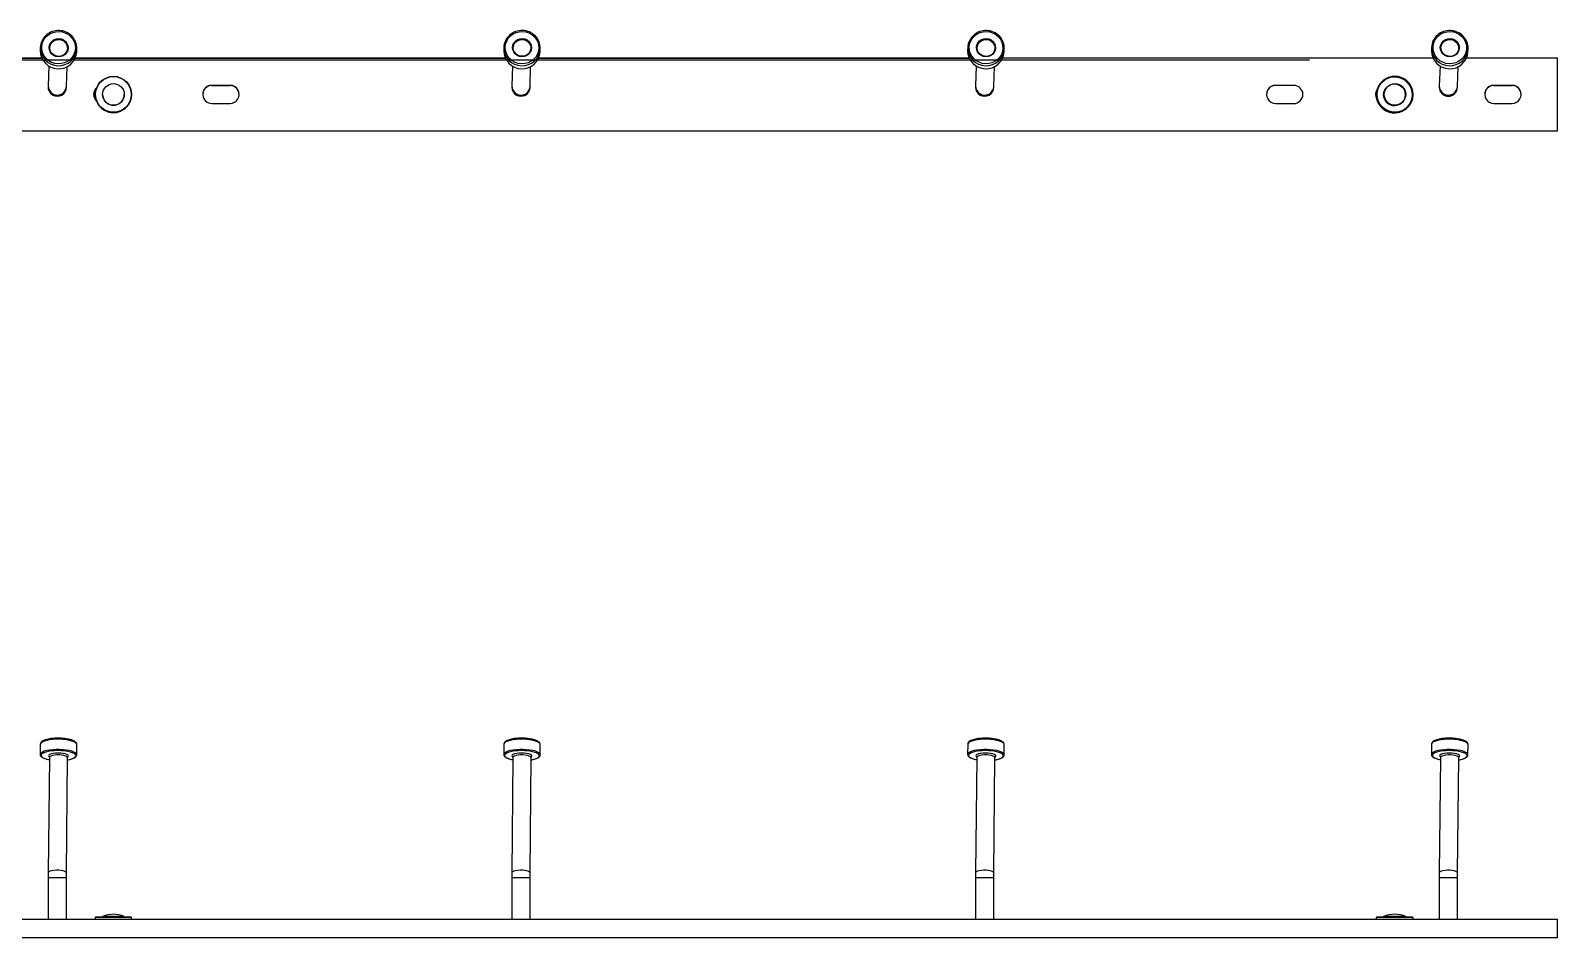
# Model space of a CAD drawing. Header units: millimetres. Extents: x 1364877 to 2662909, y 234189 to 1399913.
# Drawn here: x 2136116 to 2160202, y 752216 to 766522 of the extents above; entities that cross this region are included whole.
import ezdxf

# ---------------------------------------------------------------- set-up
doc = ezdxf.new("R2010")
doc.units = ezdxf.units.MM
doc.header["$LTSCALE"] = 5
doc.header["$MEASUREMENT"] = 0
doc.layers.add('A-CONC-LIN2', color=7, linetype='CONTINUOUS', lineweight=25)

msp = doc.modelspace()

# ---------------------------------------------------------------- linework, layer by layer
at = {"layer": 'A-CONC-LIN2'}
for p, q in [((2136270, 766254.8), (2136268.3, 766206.7)), ((2136844.7, 766187), (2136846.4, 766235.1)), ((2143580.6, 766253.1), (2143579.3, 766205.1)), ((2144155.8, 766188.9), (2144157.1, 766237)), ((2150899.6, 766255.1), (2150897.9, 766207)), ((2151474.3, 766186.7), (2151476, 766234.8)), ((2158215.4, 766255.6), (2158213.6, 766207.6)), ((2158789.9, 766186.1), (2158791.7, 766234.1)), ((2130643, 766086.3), (2136292.6, 766086.3)), ((2136292.1, 766087.4), (2130643.6, 766087.4)), ((2136405, 765962.1), (2136394.3, 765648)), ((2136680.9, 765638.2), (2136691.7, 765952.3)), ((2136821.1, 766086.3), (2143603.6, 766086.3)), ((2143603, 766087.4), (2136821.7, 766087.4)), ((2143717.4, 765961.3), (2143708.7, 765647.1)), ((2143995.4, 765639.1), (2144004.2, 765953.3)), ((2144132, 766086.3), (2150922.2, 766086.3)), ((2150921.7, 766087.4), (2144132.5, 766087.4)), ((2151034.3, 765962.3), (2151023.3, 765648.1)), ((2151309.9, 765638), (2151321, 765952.2)), ((2158237.3, 766087.4), (2151451.3, 766087.4)), ((2158349.5, 765962.5), (2158337.8, 765648.4)), ((2158624.5, 765637.8), (2158636.2, 765951.9)), ((2160201.8, 766087.4), (2158766.9, 766087.4)), ((2160201.8, 764940.1), (2160201.8, 766087.4)), ((2136393.8, 765631.2), (2136393.8, 765628.5)), ((2137136.5, 765513.9), (2137136.5, 765513.8)), ((2137252.8, 765514), (2137252.8, 765513.9)), ((2137593.9, 765513.9), (2137593.9, 765514)), ((2137710.2, 765513.8), (2137710.2, 765513.9)), ((2139262.2, 765657.2), (2138975.4, 765657.2)), ((2138975.4, 765656), (2138975.4, 765657.2)), ((2138975.4, 765656), (2139262.2, 765656)), ((2138975.4, 765656), (2138975.4, 765654.8)), ((2138975.4, 765654.8), (2139262.2, 765654.8)), ((2139262.2, 765656), (2139262.2, 765657.2)), ((2139262.2, 765656), (2139262.2, 765654.8)), ((2143708.3, 765631.2), (2143708.3, 765628.5)), ((2151022.8, 765631.2), (2151022.8, 765628.5)), ((2156042.5, 765657.2), (2155755.7, 765657.2)), ((2155755.7, 765656), (2155755.7, 765657.2)), ((2156042.5, 765656), (2155755.7, 765656)), ((2156042.5, 765656), (2156042.5, 765657.2)), ((2157342.6, 765509.8), (2157342.6, 765509.6)), ((2157458.8, 765509.8), (2157458.8, 765509.8)), ((2157809.5, 765513.9), (2157809.5, 765514)), ((2157925.7, 765513.8), (2157925.7, 765513.9)), ((2158337.3, 765631.2), (2158337.3, 765628.5)), ((2159484.6, 765657.2), (2159197.8, 765657.2)), ((2159197.8, 765656), (2159197.8, 765657.2)), ((2159197.8, 765656), (2159484.6, 765656)), ((2159197.8, 765656), (2159197.8, 765654.8)), ((2159197.8, 765654.8), (2159484.7, 765654.8)), ((2159484.6, 765656), (2159484.6, 765657.2)), ((2159484.6, 765656), (2159484.7, 765654.8)), ((2138975.4, 765370.3), (2139262.2, 765370.3)), ((2155755.7, 765370.3), (2156042.5, 765370.3)), ((2159197.8, 765370.3), (2159484.6, 765370.3)), ((2074148.8, 764940.1), (2160201.8, 764940.1)), ((2074148.8, 764938.9), (2160201.8, 764938.9)), ((2160201.8, 764938.9), (2160201.8, 764940.1)), ((2136269.8, 755263.2), (2136268.2, 755101.5)), ((2136268.2, 755101.5), (2136268.3, 755099.1)), ((2136844.9, 755095.7), (2136846.5, 755257.3)), ((2143580.5, 755262.6), (2143579.2, 755101)), ((2143579.2, 755101), (2143579.3, 755098.7)), ((2144155.9, 755096.2), (2144157.2, 755257.8)), ((2150899.5, 755263.2), (2150897.8, 755101.6)), ((2150897.8, 755101.6), (2150897.9, 755099.2)), ((2151474.5, 755095.6), (2151476.2, 755257.2)), ((2158215.2, 755263.4), (2158213.4, 755101.8)), ((2158213.4, 755101.8), (2158213.5, 755099.4)), ((2158790.1, 755095.4), (2158791.9, 755257)), ((2136412.7, 755055.5), (2136394.2, 753237.2)), ((2136681, 753234.3), (2136699.5, 755052.6)), ((2143723.7, 755055.3), (2143708.6, 753237)), ((2143995.4, 753234.6), (2144010.6, 755052.9)), ((2151042.2, 755055.6), (2151023.2, 753237.3)), ((2151310, 753234.3), (2151329.1, 755052.6)), ((2158357.9, 755055.7), (2158337.7, 753237.3)), ((2158624.5, 753234.2), (2158644.7, 755052.5)), ((2136393.8, 753155.2), (2136393.8, 752502.4)), ((2136680.6, 752502.4), (2136680.6, 753155.2)), ((2143708.3, 753155.2), (2143708.3, 752502.4)), ((2143995.1, 752502.4), (2143995.1, 753155.2)), ((2151022.8, 753155.2), (2151022.8, 752502.4)), ((2151309.6, 752502.4), (2151309.6, 753155.2)), ((2158337.3, 753155.2), (2158337.3, 752502.4)), ((2158624.1, 752502.4), (2158624.1, 753155.2)), ((2074148.8, 752502.4), (2160201.8, 752502.4)), ((2137136.5, 752531.6), (2137136.5, 752502.4)), ((2137252.8, 752547.4), (2137252.8, 752538.3)), ((2137593.9, 752538.3), (2137593.9, 752547.4)), ((2137710.2, 752502.4), (2137710.2, 752531.6)), ((2157342.6, 752531.6), (2157342.6, 752502.4)), ((2157458.8, 752547.4), (2157458.8, 752538.3)), ((2157809.5, 752538.3), (2157809.5, 752547.4)), ((2157925.7, 752502.4), (2157925.7, 752531.6)), ((2160201.8, 752215.6), (2160201.8, 752502.4)), ((2074148.8, 752215.6), (2160201.8, 752215.6))]:
    msp.add_line(p, q, dxfattribs=at)
for points in [[(2136567.2, 766505.7), (2136618.8, 766499), (2136668.1, 766482.8), (2136713.1, 766457.8), (2136752.2, 766424.7), (2136783.9, 766385.1), (2136806.9, 766340.3), (2136820.3, 766292), (2136823.7, 766242.3), (2136816.8, 766192.8), (2136800.1, 766145.7), (2136774.1, 766102.6), (2136739.7, 766065.2), (2136698.4, 766035), (2136651.8, 766013.1), (2136601.5, 766000.3), (2136549.6, 765997.2), (2136498, 766003.9), (2136448.7, 766020.1), (2136403.7, 766045.2), (2136364.6, 766078.2), (2136332.9, 766117.9), (2136310, 766162.7), (2136296.5, 766210.9), (2136293.1, 766260.7), (2136300, 766310.1), (2136316.7, 766357.3), (2136342.8, 766400.4), (2136377.1, 766437.8), (2136418.4, 766468), (2136465.1, 766489.9), (2136515.3, 766502.6), (2136567.2, 766505.7)], [(2143876.3, 766505.9), (2143927.9, 766499.5), (2143977.3, 766483.7), (2144022.5, 766458.9), (2144061.8, 766426.1), (2144093.7, 766386.6), (2144116.9, 766342), (2144130.7, 766293.8), (2144134.4, 766244.1), (2144127.9, 766194.6), (2144111.4, 766147.3), (2144085.6, 766104.1), (2144051.5, 766066.5), (2144010.4, 766036), (2143963.9, 766013.8), (2143913.7, 766000.7), (2143861.8, 765997.3), (2143810.2, 766003.7), (2143760.8, 766019.5), (2143715.6, 766044.3), (2143676.3, 766077.1), (2143644.4, 766116.6), (2143621.2, 766161.2), (2143607.4, 766209.4), (2143603.7, 766259.1), (2143610.2, 766308.6), (2143626.7, 766355.9), (2143652.5, 766399.1), (2143686.6, 766436.7), (2143727.7, 766467.2), (2143774.2, 766489.4), (2143824.4, 766502.5), (2143876.3, 766505.9)], [(2151197.1, 766505.7), (2151248.7, 766499), (2151297.9, 766482.7), (2151343, 766457.6), (2151382, 766424.5), (2151413.6, 766384.8), (2151436.6, 766340), (2151450, 766291.8), (2151453.3, 766242), (2151446.4, 766192.6), (2151429.6, 766145.4), (2151403.5, 766102.3), (2151369.2, 766065), (2151327.8, 766034.8), (2151281.1, 766012.9), (2151230.9, 766000.2), (2151178.9, 765997.2), (2151127.4, 766003.9), (2151078.1, 766020.2), (2151033.1, 766045.3), (2150994.1, 766078.4), (2150962.4, 766118.1), (2150939.5, 766162.9), (2150926.1, 766211.1), (2150922.8, 766260.9), (2150929.7, 766310.3), (2150946.5, 766357.5), (2150972.5, 766400.6), (2151006.9, 766437.9), (2151048.2, 766468.1), (2151094.9, 766490), (2151145.2, 766502.7), (2151197.1, 766505.7)], [(2158513.4, 766505.6), (2158565, 766498.8), (2158614.2, 766482.4), (2158659.1, 766457.2), (2158698.1, 766424.1), (2158729.7, 766384.3), (2158752.5, 766339.4), (2158765.8, 766291.2), (2158769, 766241.4), (2158762, 766192), (2158745.2, 766144.9), (2158719, 766101.8), (2158684.5, 766064.6), (2158643.2, 766034.5), (2158596.4, 766012.7), (2158546.1, 766000.1), (2158494.2, 765997.2), (2158442.6, 766004), (2158393.4, 766020.4), (2158348.5, 766045.6), (2158309.4, 766078.7), (2158277.9, 766118.5), (2158255.1, 766163.4), (2158241.8, 766211.6), (2158238.6, 766261.4), (2158245.5, 766310.8), (2158262.4, 766357.9), (2158288.6, 766401), (2158323, 766438.2), (2158364.4, 766468.3), (2158411.2, 766490.1), (2158461.5, 766502.7), (2158513.4, 766505.6)], [(2136563.4, 766395), (2136602, 766388.8), (2136637.6, 766373.2), (2136667.8, 766349.3), (2136690.6, 766318.7), (2136704.3, 766283.6), (2136708.1, 766246.3), (2136701.7, 766209.3), (2136685.6, 766175.2), (2136660.8, 766146.3), (2136629, 766124.6), (2136592.3, 766111.5), (2136553.4, 766108), (2136514.8, 766114.2), (2136479.2, 766129.8), (2136449, 766153.7), (2136426.2, 766184.2), (2136412.5, 766219.3), (2136408.7, 766256.7), (2136415.1, 766293.6), (2136431.2, 766327.7), (2136456.1, 766356.6), (2136487.9, 766378.4), (2136524.5, 766391.4), (2136563.4, 766395)], [(2136562.9, 766380.8), (2136600.3, 766374.5), (2136634.5, 766358.9), (2136663.1, 766334.9), (2136684, 766304.5), (2136695.5, 766269.8), (2136696.8, 766233.5), (2136687.8, 766198.2), (2136669.3, 766166.5), (2136642.5, 766140.9), (2136609.5, 766123.1), (2136572.6, 766114.6), (2136534.7, 766115.9), (2136498.6, 766127), (2136466.8, 766147), (2136441.9, 766174.4), (2136425.6, 766207.3), (2136419.1, 766243.1), (2136423, 766279.3), (2136436.8, 766313.1), (2136459.7, 766342), (2136489.9, 766363.9), (2136525.2, 766377.1), (2136562.9, 766380.8)], [(2143873.1, 766395.1), (2143911.7, 766389.1), (2143947.5, 766373.8), (2143977.8, 766350.1), (2144000.8, 766319.7), (2144014.8, 766284.6), (2144018.8, 766247.3), (2144012.6, 766210.3), (2143996.7, 766176.1), (2143972.1, 766147.1), (2143940.4, 766125.2), (2143903.9, 766111.8), (2143865, 766108.1), (2143826.3, 766114), (2143790.6, 766129.4), (2143760.3, 766153.1), (2143737.3, 766183.5), (2143723.3, 766218.5), (2143719.3, 766255.8), (2143725.4, 766292.8), (2143741.4, 766327), (2143766, 766356.1), (2143797.7, 766378), (2143834.2, 766391.3), (2143873.1, 766395.1)], [(2143872.7, 766380.9), (2143910.1, 766374.9), (2143944.5, 766359.5), (2143973.2, 766335.7), (2143994.3, 766305.4), (2144006, 766270.8), (2144007.5, 766234.5), (2143998.8, 766199.1), (2143980.5, 766167.4), (2143953.8, 766141.5), (2143920.9, 766123.6), (2143884.1, 766114.8), (2143846.2, 766115.9), (2143810, 766126.7), (2143778.2, 766146.5), (2143753, 766173.8), (2143736.5, 766206.6), (2143729.8, 766242.4), (2143733.4, 766278.5), (2143747.1, 766312.4), (2143769.8, 766341.5), (2143799.9, 766363.6), (2143835, 766377), (2143872.7, 766380.9)], [(2151193.2, 766395), (2151231.7, 766388.7), (2151267.3, 766373.1), (2151297.5, 766349.1), (2151320.3, 766318.6), (2151334, 766283.4), (2151337.8, 766246.1), (2151331.3, 766209.1), (2151315.1, 766175.1), (2151290.3, 766146.2), (2151258.5, 766124.5), (2151221.8, 766111.4), (2151182.9, 766107.9), (2151144.3, 766114.2), (2151108.7, 766129.8), (2151078.5, 766153.8), (2151055.8, 766184.3), (2151042.1, 766219.5), (2151038.3, 766256.8), (2151044.7, 766293.8), (2151060.9, 766327.8), (2151085.8, 766356.7), (2151117.6, 766378.4), (2151154.2, 766391.5), (2151193.2, 766395)], [(2151192.7, 766380.8), (2151230, 766374.5), (2151264.3, 766358.8), (2151292.8, 766334.8), (2151313.6, 766304.3), (2151325.1, 766269.6), (2151326.4, 766233.3), (2151317.4, 766198), (2151298.8, 766166.4), (2151272, 766140.8), (2151239, 766123.1), (2151202.1, 766114.6), (2151164.2, 766115.9), (2151128.1, 766127), (2151096.4, 766147.1), (2151071.5, 766174.5), (2151055.2, 766207.4), (2151048.7, 766243.2), (2151052.6, 766279.4), (2151066.5, 766313.2), (2151089.5, 766342), (2151119.7, 766363.9), (2151154.9, 766377.1), (2151192.7, 766380.8)], [(2158509.2, 766394.9), (2158547.8, 766388.6), (2158583.4, 766372.8), (2158613.5, 766348.9), (2158636.2, 766318.3), (2158649.8, 766283.1), (2158653.5, 766245.7), (2158647, 766208.8), (2158630.7, 766174.8), (2158605.8, 766145.9), (2158574, 766124.3), (2158537.3, 766111.3), (2158498.4, 766107.9), (2158459.8, 766114.3), (2158424.2, 766130), (2158394.1, 766153.9), (2158371.4, 766184.6), (2158357.8, 766219.7), (2158354.1, 766257.1), (2158360.6, 766294), (2158376.9, 766328), (2158401.8, 766356.9), (2158433.6, 766378.5), (2158470.3, 766391.5), (2158509.2, 766394.9)], [(2158508.7, 766380.7), (2158546, 766374.3), (2158580.2, 766358.5), (2158608.8, 766334.5), (2158629.5, 766304), (2158640.9, 766269.3), (2158642.1, 766233), (2158633.1, 766197.7), (2158614.4, 766166.1), (2158587.5, 766140.6), (2158554.5, 766122.9), (2158517.6, 766114.5), (2158479.7, 766115.9), (2158443.6, 766127.1), (2158411.9, 766147.2), (2158387.1, 766174.7), (2158370.8, 766207.6), (2158364.5, 766243.5), (2158368.4, 766279.6), (2158382.4, 766313.4), (2158405.4, 766342.2), (2158435.7, 766364), (2158471, 766377.2), (2158508.7, 766380.7)], [(2137252.8, 765513.9), (2137254.2, 765492), (2137265, 765450.6)], [(2157458.8, 765509.8), (2157460.3, 765487.8), (2157471, 765446.4)], [(2136846.5, 755257.3), (2136842.1, 755272), (2136827.4, 755287.1), (2136803, 755301.4), (2136769.7, 755314.1), (2136728.8, 755324.9), (2136681.7, 755333.3), (2136630.2, 755339.1), (2136576, 755342.1), (2136521.2, 755342.1), (2136467.8, 755339.1), (2136417.6, 755333.3), (2136372.5, 755324.8), (2136334.1, 755314), (2136303.8, 755301.3), (2136282.7, 755287.1), (2136271.6, 755271.9), (2136269.8, 755263.2)], [(2144157.2, 755257.8), (2144153.1, 755272), (2144138.7, 755287.1), (2144114.6, 755301.4), (2144081.6, 755314.1), (2144040.9, 755324.9), (2143994, 755333.3), (2143942.5, 755339.1), (2143888.4, 755342.1), (2143833.6, 755342.1), (2143780.1, 755339.1), (2143729.8, 755333.3), (2143684.5, 755324.8), (2143645.9, 755314), (2143615.3, 755301.3), (2143593.9, 755287.1), (2143582.4, 755271.9), (2143580.5, 755262.6)], [(2151476.2, 755257.2), (2151471.6, 755272), (2151456.9, 755287.1), (2151432.4, 755301.4), (2151399.1, 755314.1), (2151358.2, 755324.9), (2151311.1, 755333.3), (2151259.5, 755339.1), (2151205.4, 755342.1), (2151150.6, 755342.1), (2151097.1, 755339.1), (2151047, 755333.3), (2151001.9, 755324.8), (2150963.5, 755314), (2150933.3, 755301.3), (2150912.2, 755287.1), (2150901.2, 755271.9), (2150899.5, 755263.2)], [(2158791.9, 755257), (2158787.3, 755272), (2158772.4, 755287.2), (2158747.9, 755301.4), (2158714.5, 755314.1), (2158673.5, 755324.9), (2158626.3, 755333.3), (2158574.7, 755339.1), (2158520.5, 755342.1), (2158465.8, 755342.1), (2158412.3, 755339.1), (2158362.2, 755333.3), (2158317.2, 755324.8), (2158278.9, 755314), (2158248.8, 755301.3), (2158227.8, 755287.1), (2158216.8, 755271.9), (2158215.2, 755263.4)], [(2136844.9, 755095), (2136840.4, 755110.3), (2136825.7, 755125.5), (2136801.3, 755139.7), (2136768.1, 755152.5), (2136727.1, 755163.2), (2136680.1, 755171.7), (2136628.5, 755177.5), (2136574.4, 755180.4), (2136519.6, 755180.4), (2136466.1, 755177.5), (2136415.9, 755171.7), (2136370.8, 755163.2), (2136332.5, 755152.4), (2136302.2, 755139.7), (2136281.1, 755125.4), (2136269.9, 755110.3), (2136268.2, 755101.5)], [(2136289, 755105.4), (2136285.3, 755100.1), (2136281.8, 755084.8), (2136288.9, 755069.5), (2136306.2, 755054.9), (2136333.2, 755041.3), (2136368.7, 755029.5), (2136411.4, 755019.7), (2136412.3, 755019.6)], [(2136824.6, 755099.4), (2136823.9, 755100.2), (2136806.6, 755114.9), (2136779.6, 755128.4), (2136744.1, 755140.3), (2136701.3, 755150), (2136653, 755157.3), (2136601, 755161.7), (2136547.3, 755163.2), (2136493.9, 755161.7), (2136442.9, 755157.2), (2136396.2, 755150), (2136355.8, 755140.2), (2136323, 755128.4), (2136299.2, 755114.8), (2136289, 755105.4)], [(2136701.4, 755059.6), (2136710.7, 755067.5), (2136714.8, 755079.2), (2136708, 755090.9), (2136690.9, 755101.8), (2136664.6, 755111.2), (2136631, 755118.4), (2136592.3, 755122.9), (2136551.1, 755124.4), (2136510.2, 755122.9), (2136472.6, 755118.3), (2136440.6, 755111.1), (2136416.5, 755101.8), (2136401.9, 755090.9), (2136397.9, 755079.2), (2136404.7, 755067.5), (2136408.9, 755064)], [(2136699.5, 755052.6), (2136698.8, 755056.9), (2136689.5, 755067.8), (2136670.4, 755077.7), (2136642.8, 755085.8), (2136608.8, 755091.6), (2136570.9, 755094.6), (2136531.8, 755094.6), (2136494.6, 755091.6), (2136461.9, 755085.8), (2136436.2, 755077.6), (2136419.4, 755067.7), (2136412.8, 755056.8), (2136412.7, 755055.5)], [(2136699.1, 755016.6), (2136716.6, 755019.8), (2136757, 755029.5), (2136789.8, 755041.4), (2136813.6, 755054.9), (2136827.5, 755069.6), (2136831, 755084.9), (2136824.6, 755099.4)], [(2144155.9, 755095.4), (2144151.7, 755110.3), (2144137.3, 755125.5), (2144113.2, 755139.7), (2144080.2, 755152.5), (2144039.5, 755163.2), (2143992.6, 755171.7), (2143941.2, 755177.5), (2143887.1, 755180.4), (2143832.3, 755180.4), (2143778.8, 755177.5), (2143728.5, 755171.7), (2143683.2, 755163.2), (2143644.5, 755152.4), (2143614, 755139.7), (2143592.6, 755125.5), (2143581.1, 755110.3), (2143579.2, 755101)], [(2143600.2, 755105.1), (2143596.6, 755100.1), (2143592.8, 755084.8), (2143599.5, 755069.6), (2143616.5, 755054.9), (2143643.2, 755041.3), (2143678.5, 755029.5), (2143721, 755019.7), (2143723.4, 755019.3)], [(2144134.2, 755101.6), (2144118.3, 755114.9), (2144091.6, 755128.4), (2144056.3, 755140.3), (2144013.8, 755150), (2143965.6, 755157.3), (2143913.6, 755161.7), (2143859.9, 755163.2), (2143806.5, 755161.7), (2143755.4, 755157.2), (2143708.6, 755150), (2143667.9, 755140.2), (2143634.9, 755128.4), (2143610.8, 755114.8), (2143600.2, 755105.1)], [(2144009, 755057.8), (2144021.5, 755067.5), (2144025.8, 755079.2), (2144019.3, 755090.9), (2144002.4, 755101.8), (2143976.4, 755111.2), (2143942.9, 755118.4), (2143904.2, 755122.9), (2143863, 755124.4), (2143822.2, 755122.9), (2143784.4, 755118.3), (2143752.2, 755111.1), (2143728, 755101.8), (2143713.2, 755090.9), (2143708.9, 755079.2), (2143715.4, 755067.5), (2143720, 755063.6)], [(2144010.6, 755052.9), (2144009.9, 755056.9), (2144000.9, 755067.8), (2143982, 755077.7), (2143954.6, 755085.8), (2143920.7, 755091.6), (2143882.8, 755094.6), (2143843.8, 755094.6), (2143806.5, 755091.6), (2143773.6, 755085.8), (2143747.8, 755077.6), (2143730.8, 755067.7), (2143723.9, 755056.8), (2143723.7, 755055.3)], [(2144010.3, 755016.9), (2144026.2, 755019.8), (2144066.9, 755029.5), (2144099.9, 755041.4), (2144124, 755054.9), (2144138.2, 755069.6), (2144142, 755084.9), (2144135.3, 755100.2), (2144134.2, 755101.6)], [(2151474.5, 755094.9), (2151470, 755110.3), (2151455.2, 755125.5), (2151430.8, 755139.7), (2151397.4, 755152.5), (2151356.5, 755163.2), (2151309.4, 755171.7), (2151257.8, 755177.5), (2151203.7, 755180.4), (2151148.9, 755180.4), (2151095.4, 755177.5), (2151045.3, 755171.7), (2151000.2, 755163.2), (2150961.9, 755152.4), (2150931.6, 755139.7), (2150910.6, 755125.4), (2150899.5, 755110.3), (2150897.8, 755101.6)], [(2150918.6, 755105.4), (2150914.8, 755100.1), (2150911.4, 755084.8), (2150918.5, 755069.5), (2150935.9, 755054.9), (2150962.9, 755041.3), (2150998.5, 755029.4), (2151041.3, 755019.7), (2151041.9, 755019.6)], [(2151454.3, 755099.1), (2151453.4, 755100.2), (2151436, 755114.9), (2151409, 755128.4), (2151373.5, 755140.3), (2151330.7, 755150), (2151282.3, 755157.3), (2151230.3, 755161.7), (2151176.6, 755163.2), (2151123.2, 755161.7), (2151072.2, 755157.2), (2151025.6, 755150), (2150985.2, 755140.2), (2150952.4, 755128.4), (2150928.7, 755114.8), (2150918.6, 755105.4)], [(2151331, 755059.6), (2151340.4, 755067.5), (2151344.3, 755079.2), (2151337.5, 755090.9), (2151320.4, 755101.8), (2151294.1, 755111.2), (2151260.4, 755118.4), (2151221.7, 755122.9), (2151180.5, 755124.4), (2151139.7, 755122.9), (2151102, 755118.3), (2151070, 755111.1), (2151046, 755101.8), (2151031.5, 755090.9), (2151027.5, 755079.2), (2151034.3, 755067.5), (2151038.5, 755064)], [(2151329.1, 755052.6), (2151328.3, 755056.9), (2151319.1, 755067.8), (2151299.9, 755077.7), (2151272.3, 755085.8), (2151238.2, 755091.6), (2151200.3, 755094.6), (2151161.3, 755094.6), (2151124, 755091.6), (2151091.4, 755085.8), (2151065.7, 755077.6), (2151048.9, 755067.7), (2151042.3, 755056.8), (2151042.2, 755055.6)], [(2151328.7, 755016.6), (2151346.3, 755019.8), (2151386.8, 755029.5), (2151419.5, 755041.4), (2151443.2, 755054.9), (2151457.1, 755069.6), (2151460.5, 755084.9), (2151454.3, 755099.1)], [(2158790.1, 755094.8), (2158785.5, 755110.3), (2158770.7, 755125.5), (2158746.1, 755139.7), (2158712.7, 755152.5), (2158671.7, 755163.2), (2158624.5, 755171.7), (2158572.9, 755177.5), (2158518.8, 755180.4), (2158464, 755180.4), (2158410.6, 755177.5), (2158360.4, 755171.7), (2158315.4, 755163.2), (2158277.1, 755152.4), (2158247, 755139.7), (2158226, 755125.4), (2158215.1, 755110.3), (2158213.4, 755101.8)], [(2158234.1, 755105.5), (2158230.4, 755100.1), (2158227.1, 755084.8), (2158234.3, 755069.5), (2158251.8, 755054.9), (2158278.9, 755041.3), (2158314.5, 755029.4), (2158357.4, 755019.7), (2158357.5, 755019.7)], [(2158770.4, 755098.4), (2158768.9, 755100.2), (2158751.5, 755114.9), (2158724.4, 755128.4), (2158688.7, 755140.3), (2158645.9, 755150), (2158597.5, 755157.3), (2158545.4, 755161.7), (2158491.7, 755163.2), (2158438.3, 755161.7), (2158387.3, 755157.2), (2158340.8, 755150), (2158300.4, 755140.2), (2158267.8, 755128.4), (2158244.1, 755114.8), (2158234.1, 755105.5)], [(2158646.7, 755059.6), (2158656.1, 755067.5), (2158660, 755079.2), (2158653.1, 755090.9), (2158635.9, 755101.8), (2158609.5, 755111.2), (2158575.8, 755118.4), (2158537, 755122.9), (2158495.8, 755124.4), (2158455, 755122.9), (2158417.4, 755118.3), (2158385.5, 755111.1), (2158361.5, 755101.8), (2158347, 755090.9), (2158343.1, 755079.2), (2158350, 755067.5), (2158354.1, 755064.1)], [(2158644.7, 755052.5), (2158643.9, 755056.9), (2158634.6, 755067.8), (2158615.4, 755077.7), (2158587.7, 755085.8), (2158553.6, 755091.6), (2158515.6, 755094.6), (2158476.6, 755094.6), (2158439.4, 755091.6), (2158406.8, 755085.8), (2158381.2, 755077.6), (2158364.5, 755067.7), (2158357.9, 755056.8), (2158357.9, 755055.7)], [(2158644.3, 755016.5), (2158662.4, 755019.8), (2158702.8, 755029.5), (2158735.4, 755041.4), (2158759.1, 755054.9), (2158772.8, 755069.6), (2158776.2, 755084.9), (2158770.4, 755098.4)], [(2136681, 753234.3), (2136680.9, 753235.8), (2136674.3, 753246.8), (2136657.6, 753257), (2136631.9, 753265.7), (2136599.3, 753272.1), (2136562.1, 753275.8), (2136523, 753276.5), (2136485.1, 753274.3), (2136451, 753269.2), (2136423.4, 753261.5), (2136404.2, 753252), (2136394.9, 753241.3), (2136394.2, 753237.2)], [(2143995.4, 753234.6), (2143995.4, 753235.8), (2143989, 753246.8), (2143972.5, 753257), (2143947, 753265.6), (2143914.5, 753272.1), (2143877.4, 753275.8), (2143838.3, 753276.6), (2143800.3, 753274.3), (2143766.2, 753269.2), (2143738.3, 753261.5), (2143719, 753252), (2143709.5, 753241.3), (2143708.6, 753236.9)], [(2151310, 753234.3), (2151309.9, 753235.8), (2151303.3, 753246.8), (2151286.5, 753257), (2151260.8, 753265.7), (2151228.2, 753272.1), (2151191, 753275.8), (2151151.9, 753276.5), (2151114, 753274.3), (2151079.9, 753269.2), (2151052.3, 753261.5), (2151033.2, 753252), (2151023.9, 753241.3), (2151023.2, 753237.2)], [(2158624.5, 753234.2), (2158624.5, 753235.8), (2158617.7, 753246.8), (2158600.9, 753257), (2158575.2, 753265.7), (2158542.5, 753272.1), (2158505.2, 753275.8), (2158466.2, 753276.5), (2158428.2, 753274.3), (2158394.2, 753269.2), (2158366.7, 753261.5), (2158347.6, 753252), (2158338.4, 753241.3), (2158337.7, 753237.3)], [(2137252.8, 752547.4), (2137254.2, 752547.5), (2137265, 752547.6)], [(2157458.8, 752547.4), (2157460.3, 752547.5), (2157471, 752547.7)]]:
    msp.add_lwpolyline(points, dxfattribs=at)
at = {"layer": 'A-CONC-LIN2', "elevation": 0}
msp.add_lwpolyline([(2110132.2, 766058.2), (2156292.2, 766058.2)], dxfattribs=at)
at = {"layer": 'A-CONC-LIN2'}
for centre, radius in [((2137423.4, 765513.9), 286.8), ((2137423.4, 765513.9), 281.1), ((2157629.4, 765509.8), 281.1), ((2157638.9, 765513.9), 281.1), ((2137423.4, 765514), 170.6), ((2157629.4, 765509.8), 170.6), ((2157638.9, 765514), 170.6)]:
    msp.add_circle(centre, radius, dxfattribs=at)
for centre, radius, start, end in [((2136551.8, 766239.3), 282.3, 86.7651, 176.85906), ((2136564.7, 766239.4), 281.7, 359.11021, 89.36947), ((2143862.6, 766239.4), 282.3, 87.12576, 177.21676), ((2143875.4, 766239.6), 281.7, 359.46899, 89.72972), ((2151181.5, 766239.3), 282.3, 86.70676, 176.79936), ((2151194.3, 766239.4), 281.7, 359.05308, 89.31126), ((2158497.2, 766239.3), 282.3, 86.58917, 176.68479), ((2158510, 766239.4), 281.7, 358.93812, 89.19189), ((2136556.9, 766206.3), 288.5, 179.90606, 356.1741), ((2136558.5, 766254.3), 288.5, 179.9062, 356.17393), ((2143867.8, 766206.4), 288.5, 180.26351, 356.53046), ((2143869.1, 766254.4), 288.5, 180.26353, 356.53045), ((2151186.4, 766206.3), 288.5, 179.84744, 356.11711), ((2151188.1, 766254.3), 288.5, 179.84894, 356.11565), ((2158502.1, 766206.2), 288.5, 179.73234, 356.00102), ((2158503.9, 766254.3), 288.5, 179.73292, 355.99978), ((2157629.4, 765509.8), 286.8, 90.60074, 230.98614), ((2157638.9, 765513.9), 286.8, 244.9971, 131.2436), ((2136537.2, 765631.2), 143.4, 179.44201, 358.01183), ((2136537.2, 765628.5), 143.4, 180.00033, 0.00038), ((2136537.8, 765647.9), 143.5, 179.95015, 356.10287), ((2137254.3, 765513.8), 143.4, 133.12742, 226.91626), ((2137254.3, 765512.6), 143.4, 133.52254, 179.99878), ((2137254.3, 765511.4), 143.4, 133.91252, 180.00013), ((2137423.4, 765513.8), 286.8, 180.00101, 230.986), ((2137423.4, 765513.8), 286.8, 230.98647, 359.99949), ((2137423.4, 765513.9), 170.6, 201.79364, 359.99959), ((2138975.4, 765513.8), 143.4, 89.99954, 269.99966), ((2138975.3, 765512.6), 143.4, 89.99786, 180.00111), ((2138975.4, 765511.4), 143.4, 90.00004, 179.99909), ((2139262.2, 765513.8), 143.4, 270.00002, 90.00073), ((2139262.2, 765512.6), 143.4, 0.00395, 89.99724), ((2139262.2, 765511.4), 143.4, 359.99893, 90.00201), ((2143851.7, 765631.2), 143.4, 179.89315, 358.37374), ((2143851.7, 765628.5), 143.4, 179.99947, 359.99988), ((2143852.2, 765647.9), 143.5, 180.30719, 356.46478), ((2151166.2, 765631.2), 143.4, 179.40956, 357.95276), ((2151166.2, 765628.5), 143.4, 179.9991, 0.00025), ((2151166.8, 765647.9), 143.5, 179.89306, 356.0438), ((2155755.7, 765513.8), 143.4, 89.99908, 270.00011), ((2155755.7, 765512.6), 143.4, 90.00126, 179.99634), ((2156042.5, 765513.8), 143.4, 269.99999, 89.9992), ((2156042.5, 765512.6), 143.4, 0.00085, 90.00033), ((2157476.8, 765513.8), 143.4, 149.65768, 207.28565), ((2157476.7, 765512.6), 143.4, 150.13419, 180.00744), ((2157476.6, 765511.5), 143.2, 150.58643, 180.01674), ((2157629.4, 765509.6), 286.8, 179.99842, 230.98951), ((2157638.9, 765513.9), 170.6, 291.93232, 0.00062), ((2157638.9, 765513.8), 286.9, 292.63856, 359.99815), ((2158480.7, 765631.2), 143.4, 179.34049, 357.83588), ((2158480.7, 765628.5), 143.4, 180.00182, 359.99889), ((2158481.3, 765647.9), 143.5, 179.77686, 355.92625), ((2159197.8, 765513.8), 143.4, 90.00013, 270.00179), ((2159197.8, 765512.6), 143.4, 90.0014, 179.99757), ((2159197.8, 765511.4), 143.4, 90.00125, 179.99788), ((2159484.7, 765513.8), 143.4, 269.99783, 90.00157), ((2159484.7, 765512.6), 143.4, 359.99782, 90.002), ((2159484.6, 765511.4), 143.4, 0.00675, 89.99283), ((2157629.4, 765509.8), 286.8, 230.98614, 317.565), ((2157629.4, 765509.6), 286.8, 230.98531, 295.36157), ((2157629.4, 765509.8), 170.6, 201.79057, 295.40585), ((2136537.1, 740629.5), 12526.5, 89.34376, 90.65579), ((2143851.6, 740572.3), 12583.6, 89.34675, 90.65282), ((2151166.1, 740648.8), 12507.2, 89.34269, 90.65676), ((2158480.6, 740637), 12518.9, 89.34332, 90.65616), ((2137221.2, 748881.7), 3650.8, 89.6611, 91.32908), ((2137232, 748135.1), 4403.1, 89.81234, 91.16757), ((2137416.2, 721693.8), 30839.2, 89.45376, 90.32217), ((2137416.4, 722105.8), 30432.9, 89.45773, 90.32013), ((2137423.4, 752130.6), 450.3, 67.74098, 112.25902), ((2137415, 734048.8), 18499.5, 89.44589, 90.4648), ((2157427.2, 748885.5), 3647.1, 89.66024, 91.32994), ((2157438, 748135.3), 4402.9, 89.81214, 91.16746), ((2157622.5, 720375.5), 32157.5, 89.45977, 90.4145), ((2157623.2, 720915.9), 31622.8, 89.46223, 90.41368), ((2157631.6, 690188.2), 62344.6, 89.891824, 90.167922), ((2157634.6, 685495.5), 67043, 89.894925, 90.155609), ((2157629.4, 752130.6), 450.3, 89.29533, 112.25902), ((2157631, 724978.2), 27570, 89.85118, 90.33243), ((2157638.9, 752130.6), 450.3, 67.74098, 90.49815), ((2157722.5, 747031.2), 5516.9, 89.0967, 90.2066)]:
    msp.add_arc(centre, radius, start, end, dxfattribs=at)
for points, knots in [([(2136394.3, 765648), (2136394.2, 765645.7), (2136394, 765641), (2136393.9, 765637.7), (2136393.9, 765636.3), (2136393.8, 765635.7), (2136393.8, 765635.2), (2136393.8, 765634.4), (2136393.8, 765633.1), (2136393.8, 765631.9), (2136393.8, 765631.2)], [0, 0, 0, 0, 0.3188176, 0.6473762, 0.8117219, 0.8940962, 0.935797, 0.9583209, 0.9739743, 1, 1, 1, 1]), ([(2136680.5, 765627.1), (2136680.5, 765627), (2136680.5, 765627), (2136680.6, 765629.5), (2136680.8, 765634.9), (2136680.9, 765638.2)], [0, 0, 0, 0, 0.0611921, 0.415409, 1, 1, 1, 1]), ([(2143708.7, 765647.1), (2143708.6, 765644.8), (2143708.5, 765640.1), (2143708.4, 765636.8), (2143708.3, 765635.5), (2143708.3, 765634.9), (2143708.3, 765634.5), (2143708.3, 765633.8), (2143708.3, 765632.9), (2143708.3, 765631.9), (2143708.3, 765631.3), (2143708.3, 765631.2)], [0, 0, 0, 0, 0.32085335, 0.65140711, 0.81685626, 0.89962406, 0.94141932, 0.96350497, 0.97710621, 0.99510202, 1, 1, 1, 1]), ([(2143995.1, 765627.9), (2143995.1, 765627.9), (2143995.1, 765627.9), (2143995.1, 765630.6), (2143995.3, 765636), (2143995.4, 765639.1)], [0, 0, 0, 0, 0.0864224, 0.4721926, 1, 1, 1, 1]), ([(2151023.3, 765648.1), (2151023.2, 765645.8), (2151023, 765641.1), (2151022.9, 765637.8), (2151022.9, 765636.5), (2151022.8, 765635.9), (2151022.8, 765635.3), (2151022.8, 765634.5), (2151022.8, 765633.1), (2151022.8, 765631.9), (2151022.8, 765631.2)], [0, 0, 0, 0, 0.31848524, 0.64662869, 0.81088998, 0.89318572, 0.93487993, 0.9574904, 0.97350504, 1, 1, 1, 1]), ([(2151309.5, 765626.9), (2151309.5, 765626.9), (2151309.5, 765626.8), (2151309.6, 765629.4), (2151309.8, 765634.7), (2151309.9, 765638)], [0, 0, 0, 0, 0.0588719, 0.4101263, 1, 1, 1, 1]), ([(2158337.8, 765648.4), (2158337.7, 765646.1), (2158337.6, 765641.4), (2158337.4, 765638.1), (2158337.4, 765636.7), (2158337.4, 765636.1), (2158337.3, 765635.5), (2158337.3, 765634.6), (2158337.3, 765633.2), (2158337.3, 765632), (2158337.3, 765631.2)], [0, 0, 0, 0, 0.3177921, 0.6453125, 0.8091497, 0.8912905, 0.9330251, 0.9558286, 0.9725975, 1, 1, 1, 1]), ([(2158624, 765626.7), (2158624, 765626.6), (2158624, 765626.5), (2158624.1, 765629), (2158624.3, 765634.4), (2158624.5, 765637.8)], [0, 0, 0, 0, 0.0548901, 0.4016862, 1, 1, 1, 1]), ([(2136508.8, 755357.6), (2136499.6, 755357.3), (2136473.8, 755356.3), (2136433.8, 755351.8), (2136390.4, 755344.5), (2136352, 755334.6), (2136319.4, 755322.4), (2136294.9, 755308.2), (2136278.9, 755292), (2136270.2, 755276.2), (2136270.7, 755266.3), (2136270.9, 755263)], [0, 0, 0, 0, 0.0723988, 0.202867, 0.3338926, 0.4660004, 0.6001302, 0.7381209, 0.8531573, 0.9513541, 1, 1, 1, 1]), ([(2136745.7, 755335.4), (2136737.9, 755337.6), (2136717.6, 755343.3), (2136678.6, 755350.1), (2136631, 755355.8), (2136581.1, 755358.7), (2136539.7, 755359.3), (2136516.1, 755358), (2136508.8, 755357.6)], [0, 0, 0, 0, 0.1226327, 0.3222666, 0.5199009, 0.7165483, 0.912818, 1, 1, 1, 1]), ([(2136845.5, 755256.8), (2136845.5, 755261.9), (2136845.5, 755273.6), (2136835.3, 755289.7), (2136819.4, 755304.8), (2136795.2, 755318.7), (2136770.1, 755329.1), (2136751, 755334), (2136745.7, 755335.4)], [0, 0, 0, 0, 0.1247326, 0.288651, 0.4668676, 0.6804229, 0.9108043, 1, 1, 1, 1]), ([(2143820.9, 755357.6), (2143811.7, 755357.3), (2143785.9, 755356.3), (2143745.7, 755351.8), (2143702.2, 755344.4), (2143663.6, 755334.6), (2143630.9, 755322.3), (2143606.2, 755308.2), (2143590, 755292.1), (2143581, 755276.2), (2143581.4, 755266), (2143581.5, 755262.5)], [0, 0, 0, 0, 0.0723788, 0.202301, 0.332766, 0.464295, 0.5977912, 0.7350537, 0.8505622, 0.9486297, 1, 1, 1, 1]), ([(2144057.6, 755335.4), (2144049.8, 755337.6), (2144029.6, 755343.4), (2143990.6, 755350.1), (2143943, 755355.8), (2143893.2, 755358.7), (2143851.8, 755359.3), (2143828.2, 755358), (2143820.9, 755357.6)], [0, 0, 0, 0, 0.1233834, 0.3229902, 0.5205504, 0.7171133, 0.9132774, 1, 1, 1, 1]), ([(2144156.1, 755257.1), (2144156.2, 755262.1), (2144156.3, 755273.7), (2144146.4, 755289.7), (2144130.7, 755304.8), (2144106.6, 755318.7), (2144081.8, 755329.1), (2144062.8, 755334), (2144057.6, 755335.4)], [0, 0, 0, 0, 0.1214674, 0.2866005, 0.4650681, 0.6789327, 0.9109428, 1, 1, 1, 1]), ([(2151138.2, 755357.6), (2151129, 755357.3), (2151103.2, 755356.3), (2151063.2, 755351.8), (2151019.8, 755344.5), (2150981.4, 755334.6), (2150948.9, 755322.3), (2150924.5, 755308.2), (2150908.5, 755292), (2150899.8, 755276.2), (2150900.3, 755266.3), (2150900.5, 755263.1)], [0, 0, 0, 0, 0.0724296, 0.20298052, 0.3341029, 0.46628816, 0.60051975, 0.73862686, 0.85359377, 0.95180273, 1, 1, 1, 1]), ([(2151375.1, 755335.4), (2151367.4, 755337.6), (2151347.1, 755343.3), (2151308, 755350.1), (2151260.4, 755355.8), (2151210.5, 755358.7), (2151169.1, 755359.3), (2151145.5, 755358), (2151138.2, 755357.6)], [0, 0, 0, 0, 0.1225226, 0.3221602, 0.5198196, 0.7164729, 0.91278, 1, 1, 1, 1]), ([(2151475.2, 755256.7), (2151475.1, 755261.8), (2151475.1, 755273.6), (2151464.9, 755289.7), (2151449, 755304.8), (2151424.7, 755318.7), (2151399.5, 755329.1), (2151380.4, 755334), (2151375.1, 755335.4)], [0, 0, 0, 0, 0.1252584, 0.2889886, 0.4671783, 0.6806823, 0.9107926, 1, 1, 1, 1]), ([(2158453.5, 755357.6), (2158444.3, 755357.3), (2158418.5, 755356.3), (2158378.5, 755351.8), (2158335.2, 755344.5), (2158296.8, 755334.6), (2158264.4, 755322.4), (2158240, 755308.2), (2158224.1, 755292), (2158215.5, 755276.2), (2158216.1, 755266.4), (2158216.2, 755263.3)], [0, 0, 0, 0, 0.0724417, 0.2031715, 0.334477, 0.4668592, 0.6013017, 0.7396361, 0.8544408, 0.9526956, 1, 1, 1, 1]), ([(2158690.5, 755335.4), (2158682.7, 755337.6), (2158662.4, 755343.3), (2158623.3, 755350.1), (2158575.7, 755355.8), (2158525.8, 755358.7), (2158484.4, 755359.3), (2158460.7, 755358), (2158453.5, 755357.6)], [0, 0, 0, 0, 0.1223237, 0.3219531, 0.51963, 0.7163126, 0.9126259, 1, 1, 1, 1]), ([(2158790.9, 755256.6), (2158790.9, 755261.8), (2158790.8, 755273.6), (2158780.5, 755289.7), (2158764.5, 755304.8), (2158740.2, 755318.7), (2158714.9, 755329.1), (2158695.8, 755334), (2158690.5, 755335.4)], [0, 0, 0, 0, 0.1263599, 0.2897058, 0.4678187, 0.6812135, 0.9107903, 1, 1, 1, 1]), ([(2136269.5, 755097.9), (2136269.7, 755094.5), (2136270, 755085), (2136280.1, 755071.3), (2136297.1, 755056.9), (2136322.8, 755043.4), (2136357, 755031.4), (2136387.5, 755023.3), (2136407.5, 755020.1), (2136412.3, 755019.3)], [0, 0, 0, 0, 0.082353, 0.2290253, 0.3908146, 0.5745164, 0.7600525, 0.9424651, 1, 1, 1, 1]), ([(2136699.1, 755016.4), (2136709.9, 755018.1), (2136735.3, 755022.3), (2136769.2, 755031.6), (2136800.6, 755043.7), (2136823.9, 755057.5), (2136838.1, 755072.8), (2136845.3, 755086.1), (2136844.3, 755093.3), (2136844.1, 755094.6)], [0, 0, 0, 0, 0.1304296, 0.307236, 0.4857218, 0.6673575, 0.8283604, 0.9685129, 1, 1, 1, 1]), ([(2143580.5, 755097.5), (2143580.6, 755094.2), (2143580.9, 755084.8), (2143590.8, 755071.2), (2143607.6, 755056.7), (2143633.1, 755043.3), (2143667.1, 755031.3), (2143697.9, 755023.2), (2143718.3, 755019.9), (2143723.4, 755019)], [0, 0, 0, 0, 0.0790975, 0.2257132, 0.3867427, 0.5700035, 0.75551, 0.9378912, 1, 1, 1, 1]), ([(2144010.3, 755016.6), (2144020.5, 755018.3), (2144045.4, 755022.4), (2144079.1, 755031.6), (2144110.6, 755043.7), (2144134.2, 755057.5), (2144148.8, 755072.7), (2144156.2, 755086.1), (2144155.2, 755093.4), (2144155, 755094.9)], [0, 0, 0, 0, 0.1241475, 0.3012619, 0.4800354, 0.6618842, 0.8242506, 0.9650778, 1, 1, 1, 1]), ([(2150899.1, 755098), (2150899.3, 755094.5), (2150899.6, 755085), (2150909.7, 755071.3), (2150926.8, 755056.9), (2150952.5, 755043.4), (2150986.7, 755031.5), (2151017.2, 755023.4), (2151037.1, 755020.1), (2151041.9, 755019.4)], [0, 0, 0, 0, 0.0829014, 0.2295909, 0.3915084, 0.5752768, 0.7608181, 0.9432429, 1, 1, 1, 1]), ([(2151328.7, 755016.3), (2151339.5, 755018.1), (2151365, 755022.3), (2151399, 755031.7), (2151430.3, 755043.7), (2151453.6, 755057.6), (2151467.8, 755072.8), (2151474.9, 755086.1), (2151473.8, 755093.2), (2151473.6, 755094.5)], [0, 0, 0, 0, 0.1314693, 0.3082016, 0.4866497, 0.6682605, 0.8290337, 0.9690851, 1, 1, 1, 1]), ([(2158214.8, 755098.1), (2158214.9, 755094.7), (2158215.3, 755085.1), (2158225.5, 755071.4), (2158242.6, 755056.9), (2158268.4, 755043.4), (2158302.7, 755031.5), (2158333, 755023.4), (2158352.8, 755020.2), (2158357.5, 755019.4)], [0, 0, 0, 0, 0.0839868, 0.2306984, 0.3928495, 0.5767677, 0.762313, 0.9447341, 1, 1, 1, 1]), ([(2158644.3, 755016.2), (2158655.3, 755018), (2158680.9, 755022.3), (2158715, 755031.7), (2158746.2, 755043.7), (2158769.4, 755057.6), (2158783.5, 755072.8), (2158790.6, 755086.1), (2158789.5, 755093.2), (2158789.3, 755094.4)], [0, 0, 0, 0, 0.1334948, 0.3101338, 0.4884946, 0.6700242, 0.83036, 0.9701928, 1, 1, 1, 1]), ([(2136411.1, 755063.3), (2136411, 755063.3), (2136409.9, 755064.3), (2136413.2, 755060.2), (2136412.4, 755057.1), (2136412.3, 755056.5)], [0, 0, 0, 0, 0.06077637, 0.80320879, 1, 1, 1, 1]), ([(2136700.1, 755053.1), (2136699.8, 755054.2), (2136699.1, 755057.7), (2136702.5, 755061.3), (2136701.4, 755060.4), (2136701.3, 755060.4)], [0, 0, 0, 0, 0.2935102, 0.9640863, 1, 1, 1, 1]), ([(2143722.2, 755062.9), (2143722.1, 755063), (2143721, 755064), (2143724.3, 755059.8), (2143723.5, 755056.8), (2143723.4, 755056.2)], [0, 0, 0, 0, 0.0826095, 0.8266641, 1, 1, 1, 1]), ([(2144011.2, 755053.2), (2144011.1, 755054.9), (2144010.9, 755059.1), (2144011.8, 755060), (2144012.4, 755060.5)], [0, 0, 0, 0, 0.3944913, 1, 1, 1, 1]), ([(2151040.6, 755063.3), (2151040.6, 755063.4), (2151039.4, 755064.3), (2151042.8, 755060.3), (2151042, 755057.2), (2151041.8, 755056.5)], [0, 0, 0, 0, 0.0572701, 0.79952, 1, 1, 1, 1]), ([(2151329.6, 755053), (2151329.4, 755054.1), (2151328.7, 755057.6), (2151332.1, 755061.3), (2151330.9, 755060.4), (2151330.9, 755060.3)], [0, 0, 0, 0, 0.2892211, 0.9601455, 1, 1, 1, 1]), ([(2158356.2, 755063.4), (2158356.2, 755063.5), (2158355.1, 755064.5), (2158358.4, 755060.5), (2158357.6, 755057.3), (2158357.4, 755056.6)], [0, 0, 0, 0, 0.050251, 0.7919301, 1, 1, 1, 1]), ([(2158645.2, 755053), (2158645, 755054), (2158644.3, 755057.5), (2158647.7, 755061.2), (2158646.5, 755060.3), (2158646.5, 755060.2)], [0, 0, 0, 0, 0.28072847, 0.95243957, 1, 1, 1, 1]), ([(2136394.2, 753237.2), (2136394.1, 753228.4), (2136393.9, 753203.8), (2136393.8, 753176.1), (2136393.8, 753157.4), (2136393.8, 753155.2)], [0, 0, 0, 0, 0.3270252, 0.9184124, 1, 1, 1, 1]), ([(2136680.6, 753155.2), (2136680.6, 753163.9), (2136680.6, 753188.4), (2136680.8, 753214.9), (2136681, 753232.2), (2136681, 753234.3)], [0, 0, 0, 0, 0.3270235, 0.9177669, 1, 1, 1, 1]), ([(2143708.6, 753237), (2143708.5, 753228.2), (2143708.4, 753203.7), (2143708.3, 753176), (2143708.3, 753157.4), (2143708.3, 753155.2)], [0, 0, 0, 0, 0.3270381, 0.9184045, 1, 1, 1, 1]), ([(2143995.1, 753155.2), (2143995.1, 753163.9), (2143995.1, 753188.6), (2143995.3, 753215.1), (2143995.4, 753232.4), (2143995.4, 753234.6)], [0, 0, 0, 0, 0.32698606, 0.9178634, 1, 1, 1, 1]), ([(2151023.2, 753237.3), (2151023.1, 753228.5), (2151022.9, 753203.8), (2151022.8, 753176.1), (2151022.8, 753157.4), (2151022.8, 753155.2)], [0, 0, 0, 0, 0.3269999, 0.9183783, 1, 1, 1, 1]), ([(2151309.6, 753155.2), (2151309.6, 753163.9), (2151309.6, 753188.4), (2151309.8, 753214.9), (2151310, 753232.1), (2151310, 753234.3)], [0, 0, 0, 0, 0.32701947, 0.91772705, 1, 1, 1, 1]), ([(2158337.7, 753237.3), (2158337.6, 753228.6), (2158337.4, 753203.9), (2158337.3, 753176.1), (2158337.3, 753157.4), (2158337.3, 753155.2)], [0, 0, 0, 0, 0.3269886, 0.9183742, 1, 1, 1, 1]), ([(2158624.1, 753155.2), (2158624.1, 753163.9), (2158624.1, 753188.4), (2158624.4, 753214.8), (2158624.5, 753232.1), (2158624.5, 753234.2)], [0, 0, 0, 0, 0.32704, 0.9177893, 1, 1, 1, 1])]:
    msp.add_open_spline(points, degree=3, knots=knots, dxfattribs=at)

doc.saveas('drawing.dxf')
